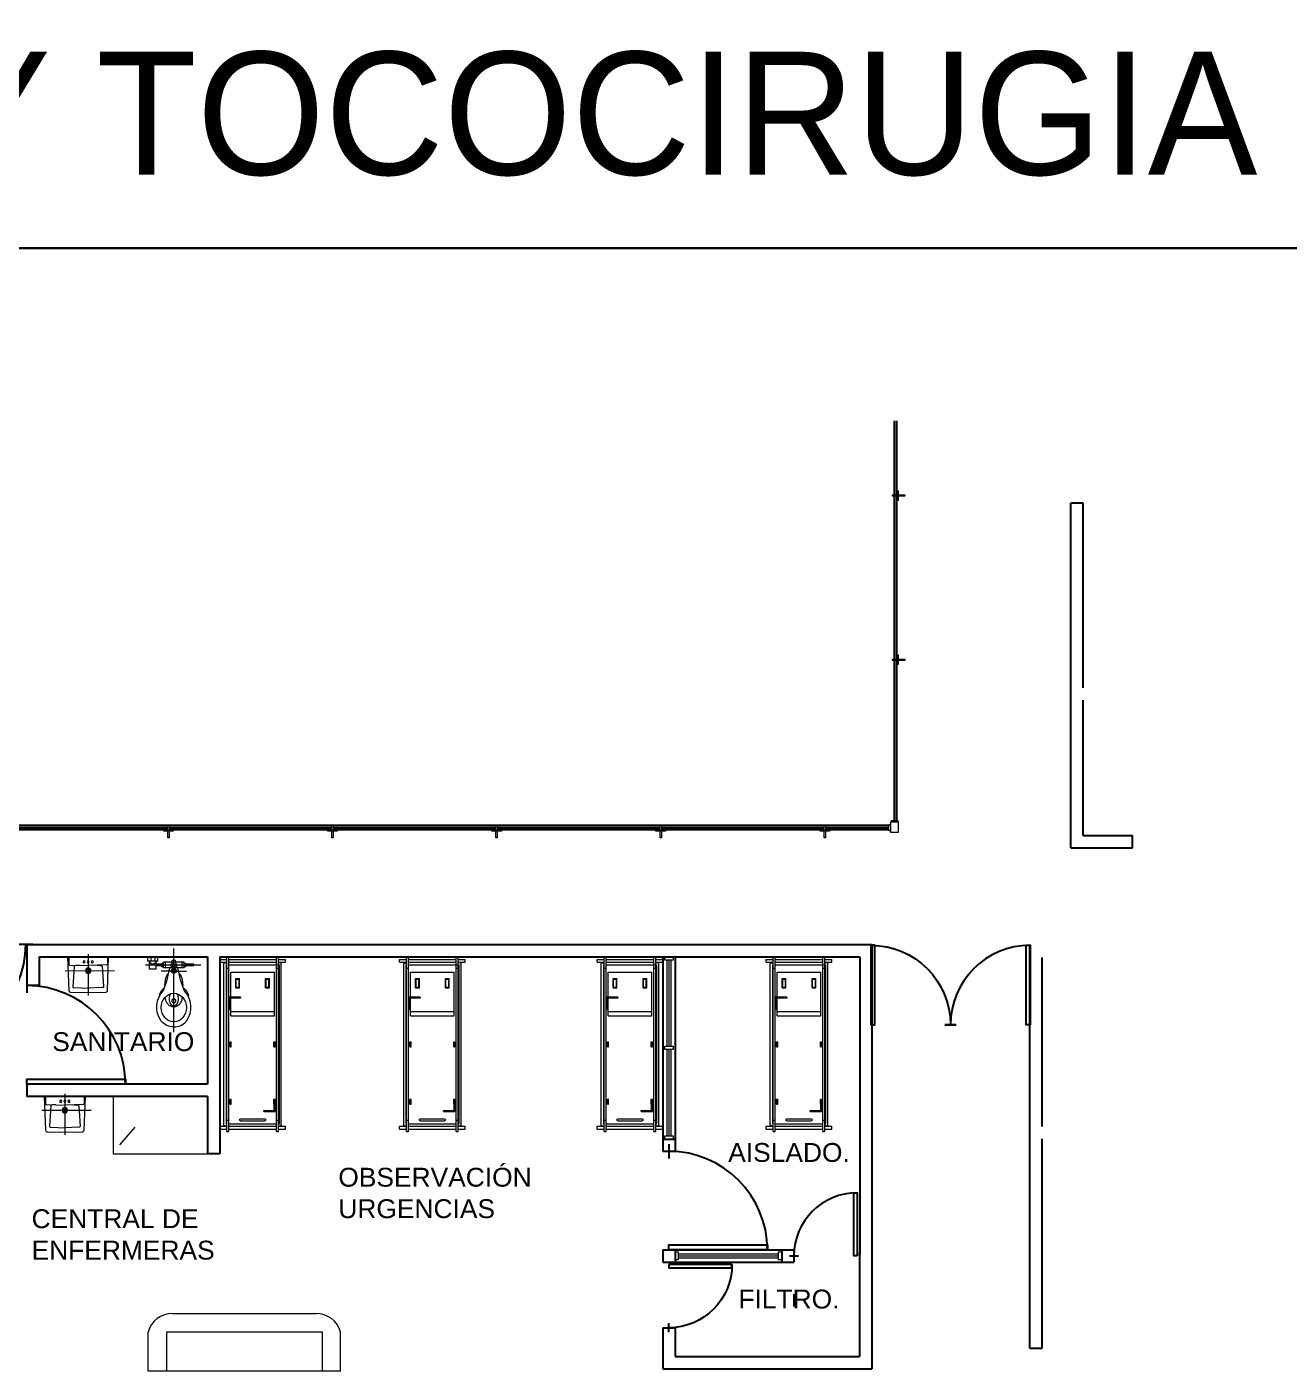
# Model space of a CAD drawing. Header units: millimetres. Extents: x 2523 to 2756, y 378 to 482.
# Drawn here: x 2621.93 to 2637.31, y 413.48 to 429.89 of the extents above; entities that cross this region are included whole.
import ezdxf

# ---------------------------------------------------------------- set-up
doc = ezdxf.new("R2010")
doc.units = ezdxf.units.MM
doc.layers.get('Defpoints').update_dxf_attribs({"color": 8})
doc.layers.add('MOB', color=161, linetype='Continuous', lineweight=15)
doc.layers.add('VENTANAL', color=140, linetype='Continuous', lineweight=0)
doc.styles.get("Standard").update_dxf_attribs({"font": 'arial.ttf'})
doc.styles.add('STYLE1', font='GOTHIC.TTF')

# ---------------------------------------------------------------- blocks, each defined once
blk = doc.blocks.new('p2')
at = {"layer": 'VENTANAL', "lineweight": 15}
for p, q in [((-903.682, -751.889, 0.01), (-903.702, -751.889, 0.01)), ((-903.702, -751.889, 0.01), (-903.702, -751.963, 0.01)), ((-903.702, -751.963, 0.01), (-903.682, -751.963, 0.01))]:
    blk.add_line(p, q, dxfattribs=at)
blk = doc.blocks.new('pesc')
at = {"layer": 'VENTANAL', "lineweight": 15}
for p, q in [((-903.682, -751.875, 0.01), (-903.642, -751.875, 0.01)), ((-903.682, -751.975, 0.01), (-903.682, -751.875, 0.01)), ((-903.642, -751.875, 0.01), (-903.602, -751.875, 0.01)), ((-903.642, -751.875, 0.01), (-903.592, -751.875, 0.01)), ((-903.602, -751.875, 0.01), (-903.562, -751.875, 0.01)), ((-903.562, -751.875, 0.01), (-903.562, -751.975, 0.01)), ((-903.642, -751.975, 0.01), (-903.682, -751.975, 0.01)), ((-903.602, -751.975, 0.01), (-903.642, -751.975, 0.01)), ((-903.562, -751.975, 0.01), (-903.602, -751.975, 0.01))]:
    blk.add_line(p, q, dxfattribs=at)
blk.add_blockref('p2', (0, 0), dxfattribs=at)
at = {"layer": 'VENTANAL', "lineweight": 15, "rotation": 270}
blk.add_blockref('p2', (-151.691, -1655.556), dxfattribs=at)
blk = doc.blocks.new('A$C26B64B01')
for p, q in [((0, 0.816), (0, -0.203)), ((0.331, 0), (-0.344, 0)), ((-0.295, 0.05), (-0.295, -0.05)), ((-0.217, 0.05), (-0.295, 0.05)), ((-0.217, 0.05), (-0.217, -0.05)), ((-0.215, 0.01), (-0.215, -0.01)), ((-0.145, 0.01), (-0.215, 0.01)), ((0, 0.072), (-0.156, 0.072)), ((-0.145, 0.02), (-0.145, -0.02)), ((-0.125, 0.02), (-0.145, 0.02)), ((0.125, 0.035), (-0.125, 0.035)), ((-0.125, 0.035), (-0.125, -0.035)), ((-0.1, 0.035), (-0.1, -0.035)), ((0, 0.072), (0.156, 0.072)), ((0.1, 0.035), (0.1, -0.035)), ((0.125, 0.035), (0.125, -0.035)), ((0.145, 0.02), (0.125, 0.02)), ((0.145, 0.02), (0.145, -0.02)), ((0.243, 0.01), (0.145, 0.01)), ((0.243, 0.01), (0.243, -0.01)), ((-0.316, -0.05), (-0.316, -0.1)), ((-0.196, -0.05), (-0.316, -0.05)), ((-0.196, -0.1), (-0.316, -0.1)), ((-0.281, -0.1), (-0.281, -0.05)), ((-0.231, -0.1), (-0.231, -0.05)), ((-0.145, -0.01), (-0.215, -0.01)), ((-0.196, -0.05), (-0.196, -0.1)), ((-0.125, -0.02), (-0.145, -0.02)), ((-0.02, -0.035), (-0.125, -0.035)), ((-0.02, -0.035), (-0.02, -0.055)), ((0.02, -0.055), (-0.02, -0.055)), ((0, -0.035), (0, -0.035)), ((0.02, -0.035), (0.02, -0.055)), ((0.125, -0.035), (0.02, -0.035)), ((0.145, -0.02), (0.125, -0.02)), ((0.243, -0.01), (0.145, -0.01))]:
    blk.add_line(p, q)
for points in [[(0, 0.754, 0.235809), (-0.154, 0.682, 0.36145), (-0.127, 0.308), (-0.082, 0.178), (-0.052, 0.051, 0.080035), (-0.045, 0.035, 0.080035)], [(0, 0.754, -0.235809), (0.154, 0.682, -0.36145), (0.127, 0.308), (0.082, 0.178), (0.052, 0.051, -0.080035), (0.045, 0.035, -0.080035)], [(-0.117, 0.275, -0.178301), (-0.178, 0.376, -4.20224)], [(0.117, 0.275, 0.178301), (0.178, 0.376, 4.20224)], [(-0.11, 0.252), (-0.102, 0.181, 0.177649), (-0.064, 0.101)], [(0.064, 0.101, 0.17766), (0.102, 0.181), (0.11, 0.252)]]:
    blk.add_lwpolyline(points, format="xyb")
at = {"color": 0}
for points in [[(0, 0.51, 0.11515), (-0.038, 0.502, 0.103903), (-0.071, 0.476, 0.091154), (-0.093, 0.438, 0.094525), (-0.101, 0.385, 0.083816)], [(-0.001, 0.497, 0.148569), (-0.02, 0.491, 0.107103), (-0.038, 0.472, 0.07594), (-0.05, 0.445, 0.0628), (-0.054, 0.41, 0.0628), (-0.049, 0.375, 0.07594), (-0.038, 0.349, 0.00193), (-0.037, 0.348, 0.00193)], [(0.038, 0.348, 0.003418), (0.038, 0.349, 0.07594), (0.05, 0.376, 0.0628), (0.054, 0.411, 0.0628), (0.049, 0.445, 0.07594), (0.038, 0.472, 0.107103), (0.019, 0.492, 0.148569), (-0.001, 0.497)], [(0.1, 0.384, 0.094891), (0.092, 0.437, 0.091154), (0.071, 0.475, 0.103903), (0.037, 0.501, 0.11515), (0, 0.51, 0.11515)]]:
    blk.add_lwpolyline(points, format="xyb", dxfattribs=at)
blk.add_lwpolyline([(-0.015, 0), (-0.015, 0.072), (0.015, 0.072), (0.015, 0)], close=True)
blk.add_circle((0, 0.435), 0.025, dxfattribs=at)
for centre, radius, start, end in [((0, 0), 0.035, 116.0026, 63.9974), ((0, 0.072), 0.0291, 301.7744, 238.2256), ((0, 0.072), 0.0233, 311.1642, 228.8358), ((0, 0), 0.015, 180, 0), ((-0.256, -0.05), 0.039, 0, 180)]:
    blk.add_arc(centre, radius, start, end)
at = {"extrusion": (0, 0, -1)}
blk.add_ellipse((0, 0.517), major_axis=(0, 0.174), ratio=0.88657, dxfattribs=at)
blk = doc.blocks.new('OBEXPROV')
blk.add_blockref('A$C26B64B01', (0, 0))
blk = doc.blocks.new('OBLVSMPROV')
for points in [[(-0.001, -0.266), (-0.211, -0.262, -0.448672), (-0.235, -0.243), (-0.25, 0.169, -0.425069), (-0.25, 0.169), (0, 0.169)], [(-0.234, 0.169), (-0.234, 0.079, 0.440685), (-0.223, 0.069), (0, 0.063)], [(0, 0.169), (0.25, 0.169, -0.425069), (0.25, 0.169), (0.235, -0.243, -0.448672), (0.211, -0.262), (0.001, -0.266)], [(0.234, 0.169), (0.234, 0.079, -0.440685), (0.223, 0.069), (0, 0.063)], [(-0.111, 0.066), (-0.152, 0.064, 0.229331), (-0.172, 0.053), (-0.188, -0.195, 0.498504), (-0.175, -0.206), (0.01, -0.213)], [(0.111, 0.066), (0.152, 0.064, -0.229331), (0.172, 0.053), (0.188, -0.195, -0.498504), (0.175, -0.206), (-0.01, -0.213)]]:
    blk.add_lwpolyline(points, format="xyb")
for points in [[(0, 0.2), (0, -0.302)], [(0.282, 0), (-0.319, 0)]]:
    blk.add_lwpolyline(points)
for centre, radius in [((-0.05, 0.109), 0.0129), ((0, 0), 0.0328), ((0, 0), 0.0208), ((0, 0.109), 0.0129), ((0.05, 0.109), 0.0129)]:
    blk.add_circle(centre, radius)
blk = doc.blocks.new('MM-CAREC-ST-SM-104')
at = {"linetype": 'Continuous'}
for p, q in [((-0.4, -0.035), (-0.4, 0)), ((-0.314, 0), (-0.4, 0)), ((-0.314, -2.1), (-0.314, 0.03)), ((-0.29, 0.03), (-0.314, 0.03)), ((-0.29, -2.1), (-0.29, 0.03)), ((0.29, 0), (-0.29, 0)), ((0.29, -2.1), (0.29, 0.03)), ((0.314, 0.03), (0.29, 0.03)), ((0.314, -2.1), (0.314, 0.03)), ((0.4, 0), (0.314, 0)), ((0.4, -0.035), (0.4, 0)), ((-0.314, -0.035), (-0.4, -0.035)), ((-0.35, -2.021), (-0.35, -0.048)), ((-0.314, -0.038), (-0.34, -0.038)), ((-0.326, -2.005), (-0.326, -0.065)), ((0.29, -0.065), (-0.326, -0.065)), ((-0.29, -0.108), (-0.314, -0.108)), ((0.29, -0.035), (-0.29, -0.035)), ((0.266, -0.155), (-0.266, -0.155)), ((-0.266, -0.689), (-0.266, -0.155)), ((0.266, -0.462), (0.266, -0.155)), ((0.314, -0.108), (0.29, -0.108)), ((0.4, -0.035), (0.314, -0.035)), ((0.34, -0.041), (0.314, -0.041)), ((0.32, -0.065), (0.314, -0.065)), ((0.32, -2.005), (0.32, -0.065)), ((0.35, -2.021), (0.35, -0.051)), ((-0.205, -0.345), (-0.205, -0.235)), ((-0.159, -0.235), (-0.205, -0.235)), ((-0.199, -0.339), (-0.199, -0.241)), ((-0.165, -0.241), (-0.199, -0.241)), ((-0.165, -0.339), (-0.165, -0.241)), ((-0.159, -0.345), (-0.159, -0.235)), ((0.205, -0.235), (0.159, -0.235)), ((0.159, -0.345), (0.159, -0.235)), ((0.199, -0.241), (0.165, -0.241)), ((0.165, -0.339), (0.165, -0.241)), ((0.199, -0.339), (0.199, -0.241)), ((0.205, -0.345), (0.205, -0.235)), ((-0.159, -0.345), (-0.205, -0.345)), ((-0.165, -0.339), (-0.199, -0.339)), ((0.147, -0.462), (0.147, -0.474)), ((0.147, -0.462), (0.287, -0.462)), ((0.147, -0.474), (0.276, -0.474)), ((0.205, -0.345), (0.159, -0.345)), ((0.199, -0.339), (0.165, -0.339)), ((0.266, -0.689), (0.266, -0.474)), ((0.276, -0.474), (0.276, -0.552)), ((0.287, -0.462), (0.287, -0.613)), ((0.266, -0.635), (-0.266, -0.635)), ((0.272, -0.552), (0.272, -0.613)), ((0.272, -0.552), (0.287, -0.552)), ((0.272, -0.613), (0.287, -0.613)), ((0.266, -0.689), (-0.266, -0.689)), ((-0.275, -1.065), (-0.275, -1.005)), ((-0.26, -1.005), (-0.275, -1.005)), ((-0.26, -1.065), (-0.275, -1.065)), ((-0.26, -1.065), (-0.26, -1.005)), ((0.275, -1.005), (0.26, -1.005)), ((0.26, -1.065), (0.26, -1.005)), ((0.275, -1.065), (0.26, -1.065)), ((0.275, -1.065), (0.275, -1.005)), ((-0.275, -1.855), (-0.275, -1.704)), ((-0.26, -1.704), (-0.275, -1.704)), ((-0.26, -1.765), (-0.275, -1.765)), ((-0.264, -1.844), (-0.264, -1.765)), ((-0.26, -1.765), (-0.26, -1.704)), ((0.275, -1.704), (0.26, -1.704)), ((0.26, -1.765), (0.26, -1.704)), ((0.275, -1.765), (0.26, -1.765)), ((0.275, -1.765), (0.275, -1.704)), ((-0.29, -1.962), (-0.314, -1.962)), ((-0.135, -1.855), (-0.275, -1.855)), ((-0.135, -1.844), (-0.264, -1.844)), ((0.148, -1.945), (-0.148, -1.945)), ((0.148, -1.969), (-0.148, -1.969)), ((-0.135, -1.855), (-0.135, -1.844)), ((0.314, -1.962), (0.29, -1.962)), ((-0.4, -2.07), (-0.4, -2.035)), ((-0.314, -2.035), (-0.4, -2.035)), ((-0.314, -2.07), (-0.4, -2.07)), ((-0.314, -2.031), (-0.34, -2.031)), ((-0.314, -2.005), (-0.326, -2.005)), ((-0.29, -2.1), (-0.314, -2.1)), ((0.29, -2.005), (-0.29, -2.005)), ((0.29, -2.035), (-0.29, -2.035)), ((0.29, -2.07), (-0.29, -2.07)), ((0.314, -2.1), (0.29, -2.1)), ((0.32, -2.005), (0.314, -2.005)), ((0.34, -2.031), (0.314, -2.031)), ((0.4, -2.035), (0.314, -2.035)), ((0.4, -2.07), (0.314, -2.07)), ((0.4, -2.07), (0.4, -2.035))]:
    blk.add_line(p, q, dxfattribs=at)
for centre, radius, start, end in [((-0.34, -0.048), 0.01, 90, 180), ((0.34, -0.051), 0.01, 0, 90), ((-0.148, -1.957), 0.012, 90, 270), ((0.148, -1.957), 0.012, 270, 90), ((-0.34, -2.021), 0.01, 180, 270), ((0.34, -2.021), 0.01, 270, 0)]:
    blk.add_arc(centre, radius, start, end, dxfattribs=at)
blk = doc.blocks.new('PTD')
at = {"color": 0, "linetype": 'ByBlock'}
blk.add_line((-0.073, 0), (0.073, 0), dxfattribs=at)
blk.add_lwpolyline([(1, 0), (0.95, 0), (0.95, 1), (1, 1)], close=True, dxfattribs=at)
blk.add_arc((1, 0), 1, 90, 180, dxfattribs=at)
blk = doc.blocks.new('pf')
at = {"layer": 'VENTANAL', "lineweight": 15}
for p, q in [((-967.242, -768.066), (-967.202, -768.066)), ((-967.242, -768.166), (-967.242, -768.066)), ((-967.202, -768.166), (-967.242, -768.166)), ((-967.202, -768.066), (-967.202, -768.166))]:
    blk.add_line(p, q, dxfattribs=at)

msp = doc.modelspace()

# ---------------------------------------------------------------- linework, layer by layer
for p, q in [((2632.5029, 424.1887), (2632.5029, 425.092)), ((2632.5279, 424.1887), (2632.5279, 425.092)), ((2632.503, 422.1887), (2632.5029, 424.1722)), ((2632.528, 422.1887), (2632.5279, 424.1722)), ((2634.8016, 424.0883), (2634.6515, 424.0883)), ((2634.6515, 419.8883), (2634.6515, 424.0883)), ((2634.8017, 421.8383), (2634.8016, 424.0883)), ((2632.503, 420.2174), (2632.503, 422.1722)), ((2632.528, 420.2174), (2632.528, 422.1722)), ((2634.8018, 420.0383), (2634.8017, 421.6883)), ((2632.432, 420.1574), (2611.6717, 420.1574)), ((2623.6435, 420.1324), (2621.66, 420.1324)), ((2625.6435, 420.1324), (2623.66, 420.1324)), ((2627.6435, 420.1324), (2625.66, 420.1324)), ((2629.6435, 420.1324), (2627.66, 420.1324)), ((2631.6435, 420.1324), (2629.66, 420.1324)), ((2632.432, 420.1324), (2631.66, 420.1324)), ((2623.6435, 420.1074), (2621.66, 420.1074)), ((2625.6435, 420.1074), (2623.66, 420.1074)), ((2627.6435, 420.1074), (2625.66, 420.1074)), ((2629.6435, 420.1074), (2627.66, 420.1074)), ((2631.6435, 420.1074), (2629.66, 420.1074)), ((2632.432, 420.1074), (2631.66, 420.1074)), ((2634.8018, 420.0383), (2635.4014, 420.0383)), ((2635.4013, 419.8883), (2635.4014, 420.0383)), ((2634.6515, 419.8883), (2634.8018, 419.8883)), ((2634.6517, 419.8883), (2635.4013, 419.8883)), ((2621.927, 418.707), (2632.2269, 418.7069)), ((2621.927, 418.707), (2621.927, 418.207)), ((2632.2269, 418.7069), (2632.2269, 413.5369)), ((2634.1515, 413.7883), (2634.1515, 418.705)), ((2622.077, 418.5569), (2624.127, 418.5569)), ((2622.077, 418.5569), (2622.077, 418.207)), ((2624.127, 418.5569), (2624.127, 417.0069)), ((2624.277, 418.5569), (2627.327, 418.5569)), ((2624.277, 418.5569), (2624.277, 416.1569)), ((2627.327, 418.5569), (2629.827, 418.5569)), ((2629.677, 418.5569), (2629.677, 416.1869)), ((2629.827, 418.5569), (2629.827, 416.1869)), ((2629.827, 418.5569), (2632.0769, 418.5569)), ((2632.0769, 418.5569), (2632.0769, 414.9292)), ((2634.3014, 416.4883), (2634.3014, 418.5483)), ((2622.077, 418.207), (2621.927, 418.207)), ((2621.927, 417.0069), (2621.927, 416.8569)), ((2624.127, 417.0069), (2621.927, 417.0069)), ((2624.277, 417.0069), (2624.277, 417.0069)), ((2624.127, 416.8569), (2621.927, 416.8569)), ((2624.127, 416.8569), (2624.127, 416.1569)), ((2624.277, 416.8569), (2624.277, 416.8569)), ((2629.677, 416.3369), (2629.827, 416.3369)), ((2634.3015, 413.7883), (2634.3014, 416.3383)), ((2629.677, 416.1869), (2629.827, 416.1869)), ((2624.277, 416.1569), (2624.127, 416.1569)), ((2629.6761, 414.9869), (2631.2761, 414.9869)), ((2629.6761, 414.9869), (2629.6761, 414.8369)), ((2629.8261, 414.9869), (2629.8261, 414.8369)), ((2631.1261, 414.9869), (2631.1261, 414.8369)), ((2631.2761, 414.9869), (2631.2761, 414.8369)), ((2632.0761, 414.9592), (2632.0761, 413.6869)), ((2629.6761, 414.8369), (2631.2761, 414.8369)), ((2631.2761, 414.4469), (2631.2761, 414.2969)), ((2629.6761, 414.0369), (2629.8261, 414.0369)), ((2629.6761, 414.0369), (2629.6761, 413.5369)), ((2629.8261, 414.0369), (2629.8261, 413.6869)), ((2634.1515, 413.7883), (2634.3015, 413.7883)), ((2629.8261, 413.6869), (2632.0761, 413.6869)), ((2629.6761, 413.5369), (2632.2269, 413.5369))]:
    msp.add_line(p, q)
at = {"lineweight": 15}
for p, q in [((2632.503, 422.1887), (2632.503, 424.1722)), ((2629.727, 418.5169), (2629.727, 417.4669)), ((2629.752, 418.5169), (2629.752, 417.4669)), ((2629.777, 418.5169), (2629.777, 417.4669)), ((2629.777, 418.5169), (2629.777, 417.4669)), ((2629.727, 417.4269), (2629.727, 416.3769)), ((2629.752, 417.4269), (2629.752, 416.3769)), ((2629.777, 417.4269), (2629.777, 416.3769)), ((2629.777, 417.4269), (2629.777, 416.3769)), ((2629.8661, 414.9369), (2631.0861, 414.9369)), ((2629.8661, 414.9119), (2631.0861, 414.9119)), ((2629.8661, 414.8869), (2631.0861, 414.8869))]:
    msp.add_line(p, q, dxfattribs=at)
at = {"linetype": 'Continuous'}
msp.add_line((2624.127, 416.857), (2624.127, 416.157), dxfattribs=at)
at = {"lineweight": 15}
for points in [[(2632.5444, 424.2385), (2632.5444, 424.1887), (2632.5279, 424.1887), (2632.5279, 424.2385)], [(2632.628, 424.1722), (2632.478, 424.1722), (2632.478, 424.1887), (2632.628, 424.1887)], [(2632.5444, 424.1722), (2632.5444, 424.1223), (2632.5279, 424.1223), (2632.5279, 424.1722)], [(2632.628, 422.1722), (2632.478, 422.1722), (2632.478, 422.1887), (2632.628, 422.1887)], [(2632.5442, 422.2385), (2632.5442, 422.1887), (2632.5277, 422.1887), (2632.5277, 422.2385)], [(2632.5442, 422.1722), (2632.5442, 422.1223), (2632.5277, 422.1223), (2632.5277, 422.1722)], [(2623.66, 420.1574), (2623.66, 420.0075), (2623.6435, 420.0075), (2623.6435, 420.1574)], [(2625.66, 420.1574), (2625.66, 420.0075), (2625.6435, 420.0075), (2625.6435, 420.1574)], [(2627.66, 420.1574), (2627.66, 420.0075), (2627.6435, 420.0075), (2627.6435, 420.1574)], [(2629.66, 420.1574), (2629.66, 420.0075), (2629.6435, 420.0075), (2629.6435, 420.1574)], [(2631.66, 420.1574), (2631.66, 420.0075), (2631.6435, 420.0075), (2631.6435, 420.1574)], [(2623.6435, 420.0909), (2623.5936, 420.0909), (2623.5936, 420.1074), (2623.6435, 420.1074)], [(2623.7098, 420.0909), (2623.66, 420.0909), (2623.66, 420.1074), (2623.7098, 420.1074)], [(2625.6435, 420.0909), (2625.5936, 420.0909), (2625.5936, 420.1074), (2625.6435, 420.1074)], [(2625.7098, 420.0909), (2625.66, 420.0909), (2625.66, 420.1074), (2625.7098, 420.1074)], [(2627.6435, 420.0909), (2627.5936, 420.0909), (2627.5936, 420.1074), (2627.6435, 420.1074)], [(2627.7098, 420.0909), (2627.66, 420.0909), (2627.66, 420.1074), (2627.7098, 420.1074)], [(2629.6435, 420.0909), (2629.5936, 420.0909), (2629.5936, 420.1074), (2629.6435, 420.1074)], [(2629.7098, 420.0909), (2629.66, 420.0909), (2629.66, 420.1074), (2629.7098, 420.1074)], [(2631.6435, 420.0909), (2631.5936, 420.0909), (2631.5936, 420.1074), (2631.6435, 420.1074)], [(2631.7098, 420.0909), (2631.66, 420.0909), (2631.66, 420.1074), (2631.7098, 420.1074)]]:
    msp.add_lwpolyline(points, close=True, dxfattribs=at)
at = {"layer": 'Defpoints'}
for points in [[(2597.8912, 476.1288), (2637.7002, 476.1288), (2637.7002, 427.1975), (2597.8912, 427.1975)], [(2597.8912, 427.1975), (2637.7002, 427.1975), (2637.7002, 378.2662), (2597.8912, 378.2662)]]:
    msp.add_lwpolyline(points, close=True, dxfattribs=at)
at = {"layer": 'MOB'}
for p, q in [((2623.057, 416.2669), (2623.2473, 416.4811)), ((2623.703, 414.208), (2625.453, 414.208)), ((2623.403, 413.508), (2623.403, 413.983)), ((2625.528, 413.983), (2623.628, 413.983)), ((2623.628, 413.983), (2623.628, 413.508)), ((2625.5233, 413.983), (2625.5233, 413.508)), ((2625.7483, 413.508), (2625.7483, 413.983)), ((2623.628, 413.508), (2623.403, 413.508))]:
    msp.add_line(p, q, dxfattribs=at)
msp.add_lwpolyline([(2624.127, 416.857), (2622.977, 416.8569), (2622.977, 416.1569), (2624.127, 416.157)], close=True, dxfattribs=at)
msp.add_lwpolyline([(2625.753, 413.508), (2623.503, 413.508)], dxfattribs=at)
for centre, start, end in [((2623.692, 413.9102), 87.88658, 165.85307), ((2625.4592, 413.9102), 14.14693, 92.11342)]:
    msp.add_arc(centre, 0.298, start, end, dxfattribs=at)

# ---------------------------------------------------------------- block references
at = {"lineweight": 15, "xscale": -1, "rotation": 90}
msp.add_blockref('pesc', (1880.5771, -483.4841, -0.0098), dxfattribs=at)
at = {"extrusion": (0, 0, -1), "yscale": 1.200000000000045, "zscale": 1.199999999999976}
for p, xscale, rotation in [((-2621.9111, 418.7092), -1.199999999999891, 180.0000537273396), ((-2621.927, 418.207), -1.200000000000118, 90.00005372733962)]:
    msp.add_blockref('PTD', p, dxfattribs=dict(at, xscale=xscale, rotation=rotation))
at = {"color": 6}
for p, xscale, yscale, zscale, rotation in [((2633.1841, 417.7284), -0.9699999999997462, 0.9700000000000273, 0.9699999999999079, 5.210270023425778e-05), ((2633.1841, 417.7284), 0.9699999999997462, 0.9699999999997462, 0.9699999999997462, 359.9999478972863), ((2629.752, 416.1869), 1.200000222920998, 1.200000222920998, 1.200000222920998, 270), ((2629.752, 416.1869), 1.200000222920998, 1.200000222920998, 1.200000222920998, 270), ((2631.2761, 414.9119), 0.7700000000003002, 0.7700000000003002, 0.7700000000003002, 5.210271282897468e-05), ((2629.7505, 414.0369), -0.7700000000000728, 0.7699999999999818, 0.77, 269.9999478973041)]:
    msp.add_blockref('PTD', p, dxfattribs=dict(at, xscale=xscale, yscale=yscale, zscale=zscale, rotation=rotation))
at = {"lineweight": 15}
for p, rotation in [((1861.6359, 1385.7594), 89.99997709910087), ((1861.636, 1384.6694), 89.99997709910087), ((1861.636, 1383.5794), 89.99997709910087), ((3597.0685, 1183.028), 359.9999770991139), ((3598.3285, 1183.028), 359.9999770991139)]:
    msp.add_blockref('pf', p, dxfattribs=dict(at, rotation=rotation))
at = {"layer": 'MOB', "xscale": -1}
for name, p, rotation in [('OBEXPROV', (2623.7168, 418.457), 180), ('OBLVSMPROV', (2622.6729, 418.3888), 0.1594119803525551)]:
    msp.add_blockref(name, p, dxfattribs=dict(at, rotation=rotation))
for name, p in [('MM-CAREC-ST-SM-104', (2624.677, 418.5269)), ('MM-CAREC-ST-SM-104', (2626.8685, 418.5269)), ('MM-CAREC-ST-SM-104', (2629.277, 418.5269)), ('MM-CAREC-ST-SM-104', (2631.3378, 418.5269)), ('OBLVSMPROV', (2622.3882, 416.6881))]:
    msp.add_blockref(name, p, dxfattribs=at)

# ---------------------------------------------------------------- texts
at = {"char_height": 0.23, "attachment_point": 1}
for s, insert, width in [('SANITARIO', (2622.2353, 417.6389), 1.641294), ('AISLADO.', (2630.4744, 416.288), 1.641294), ('OBSERVACIÓN URGENCIAS', (2625.722, 415.9862), 2.880387), ('CENTRAL DE ENFERMERAS', (2621.983, 415.4805), 2.880387), ('FILTRO.', (2630.5991, 414.5011), 1.641294)]:
    msp.add_mtext(s, dxfattribs=dict(at, insert=insert, width=width))
at = {"layer": 'Defpoints', "insert": (2617.924, 429.5911), "char_height": 1.5, "width": 50.411832, "attachment_point": 2, "style": 'STYLE1'}
msp.add_mtext('URGENCIAS, CIRUGIA Y TOCOCIRUGIA', dxfattribs=at)

doc.saveas('drawing.dxf')
